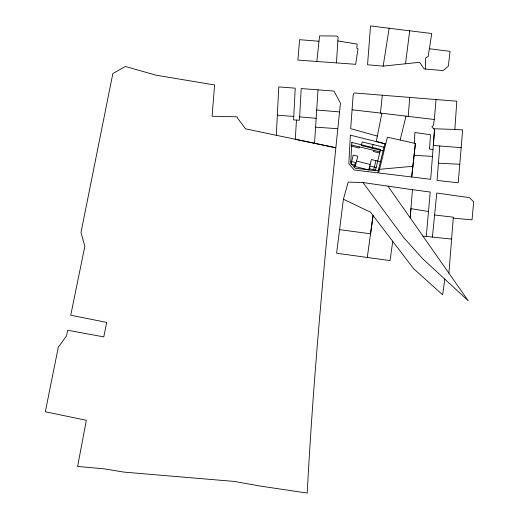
<?xml version="1.0" encoding="UTF-8"?>
<svg xmlns="http://www.w3.org/2000/svg" width="519" height="519" viewBox="0 0 519 519"><rect width="100%" height="100%" fill="white"/><g stroke="black" fill="none" stroke-linecap="round" stroke-linejoin="round"><path stroke-width="0.78" d="M425.528 69.04L425.625 57.959L428.181 56.454L431.743 33.527L370.514 25.95L367.556 64.778L383.171 66.114L419.618 62.299L424.192 68.923L443.168 70.59L448.325 66.147L450.096 51.375L429.46 48.754M276.316 135.245L278.768 86.9L295.227 88.172L293.579 119.928L299.476 120.226L301.189 88.567L333.964 91.065L340.464 103.249C326.925 232.953 314.092 362.794 307.203 493.05L260.311 486.089L234.29 481.431L123.937 472.108L104.682 468.904L77.61 466.432L86.329 420.286L45.328 411.781L58.303 347.179L66.503 336.02L67.678 330.253L103.774 336.889L106.693 322.409L70.74 315.221L84.844 246.272L80.99 232.525L112.85 73.555L125.338 66.484L156.031 75.19L214.574 84.967L212.102 116.243L237.209 116.814L237.293 117.761L245.513 128.829L335.774 147.753L295.311 139.248L296.453 120.071M314.546 143.276L317.998 89.865M414.279 143.212L414.902 132.501L430.543 134.771L429.466 149.109L432.989 149.478L430.686 179.315L378.669 172.963L379.564 169.304M337.856 40.93L357.176 44.121L356.838 48.176L358 48.812L355.651 64.317L336.435 62.877L338.116 36.998L336.494 36.032L319.574 35.869L316.83 61.495L297.925 60.074L299.573 39.691L318.893 41.241M436.051 99.512L434.345 119.5L433.371 125.488L431.86 126.831L433.592 128.738L454.852 129.452L456.811 101.205L354.049 92.946L353.147 95.321L350.669 128.686L377.319 136.082L376.327 141.434L385.727 143.997L379.778 168.416L378.656 169.389L412.89 166.275L415.395 143.471L387.427 137.185L385.727 143.997M453.262 218.175L453.34 217.195L434.604 214.989L436.803 193.016L469.546 197.674L473.672 201.872L472.043 219.842L453.262 218.175L448.903 273.195L468.17 300.696L422.764 258.819L403.892 237.819L363.002 182.552L348.223 182.085L343.403 199.231L336.617 253.24L390.035 260.583L392.766 241.277M432.989 149.478L434.539 129.497L433.592 128.738M454.852 129.452L462.656 129.873L458.238 182.824L437.089 180.398L439.775 145.982L433.287 145.437L434.539 129.497M434.345 119.5L408.213 116.399L409.725 97.345M363.002 182.552L412.456 189.695L410.192 217.844L448.903 273.195M451.595 239.077L426.287 236.45L430.212 192.03L412.456 189.695M432.411 237.079L434.604 214.989M408.213 116.399L380.433 113.045L382.334 95.249M415.395 143.471L411.677 177.05L412.89 166.275M405.501 63.798L409.731 30.725M367.29 257.443L373.07 215.508L370.566 233.803L339.705 229.664M444.822 279.112L442.642 294.805L413.604 268.699L370.553 212.219L343.403 199.231M383.171 66.114L389.159 28.188M377.319 136.082L381.861 113.265M354.334 167.267L355.489 162.531L350.818 161.396M359.304 146.851L359.018 148.006L351.635 146.209M372.201 148.2L373.09 144.567M369.074 169.921L370.015 166.067L376.145 167.559M373.829 150.387L373.544 151.542L379.681 153.034M373.699 169.719L375.905 160.643M400.181 139.896L405.994 116.159M438.451 163.193L459.828 164.283M414.091 155.324L432.476 156.388M315.591 127.174L337.707 128.699M316.83 61.495L336.435 62.877M277.406 115.192L293.754 116.444M439.775 145.982L461.235 147.656M422.823 236.171L426.287 236.45M316.694 110.015L339.484 111.916M299.658 116.872L316.214 118.3M352.122 109.801L380.433 113.045M428.331 211.467L410.925 208.657L410.192 217.844L387.978 186.198M383.982 147.221L362.191 141.921L361.308 145.554L383.1 150.854M351.7 145.002L379.966 151.879M380.446 161.746L371.37 159.541L368.853 169.888L355.23 166.58L357.753 156.225L353.212 155.123L351 164.199L355.541 165.302M356.559 161.13L370.177 164.445M369.158 168.617L378.241 170.822M350.364 135.148L348.82 163.667L354.179 169.966L377.741 172.866L384.819 143.769L350.364 135.148M351.837 142.459L350.727 163.024L355.132 168.201L375.386 170.693L380.557 149.446L351.837 142.459"/></g></svg>
